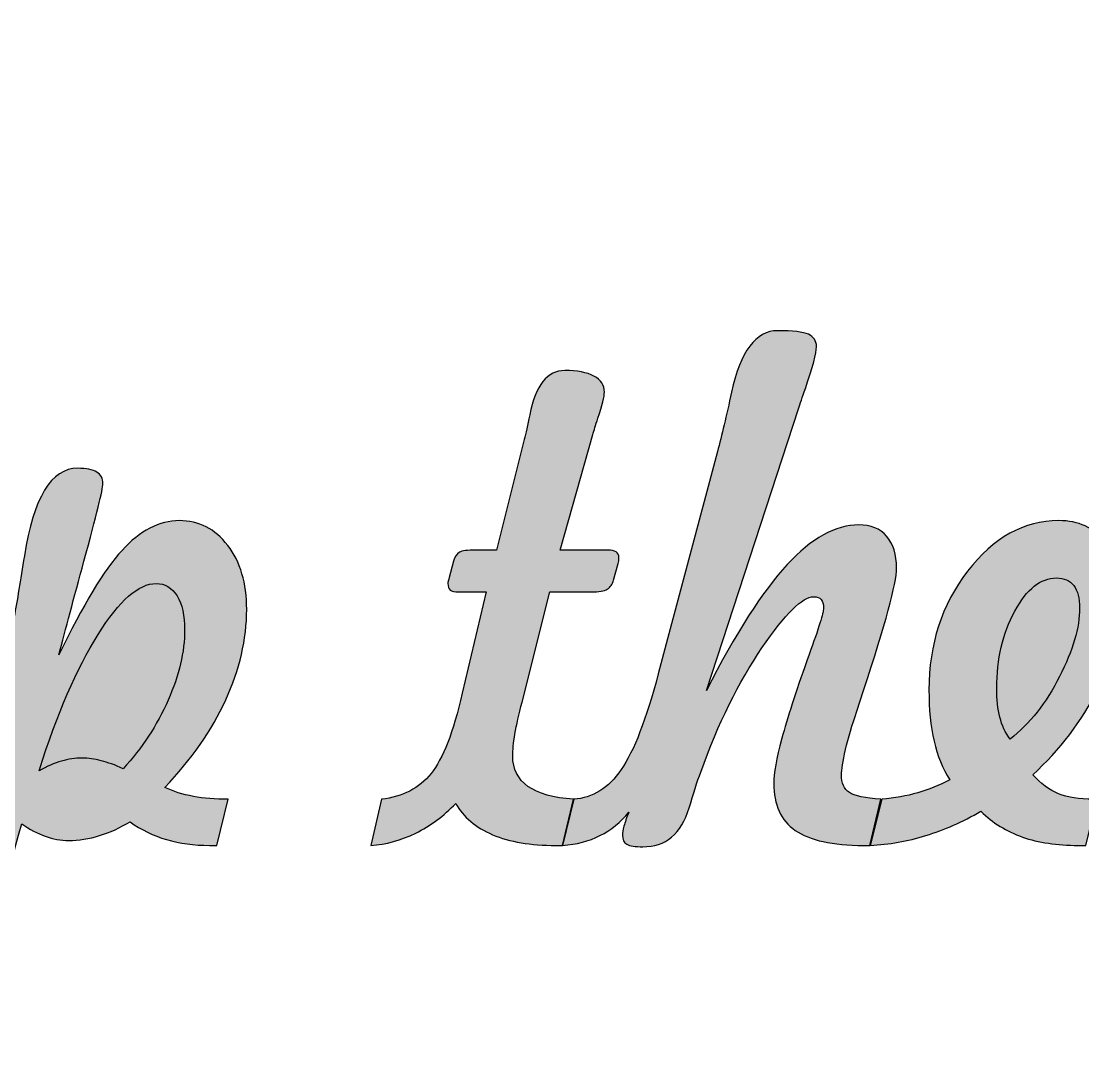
# Model space of a CAD drawing. Extents: x -236 to 261, y -182 to 182.
# Drawn here: x 62.92 to 73.65, y 5.43 to 15.86 of the extents above; entities that cross this region are included whole.
import ezdxf

# ---------------------------------------------------------------- set-up
doc = ezdxf.new("R2010")
doc.units = 0
doc.header["$MEASUREMENT"] = 0
doc.layers.add('CALQUE_PAR_D_FAUT', color=7, linetype='CONTINUOUS')

msp = doc.modelspace()

# ---------------------------------------------------------------- hatches: boundary and pattern name
at = {"layer": 'CALQUE_PAR_D_FAUT'}
h = msp.add_hatch(color=250, dxfattribs=at)
edge = h.paths.add_edge_path()
edge.add_spline(control_points=[(69.0638, 7.8756), (68.9808, 7.7721), (68.8832, 7.6922), (68.772, 7.6369), (68.6607, 7.5804), (68.5347, 7.5475), (68.3942, 7.5381), (68.3942, 7.5381), (68.5064, 8.0038), (68.5064, 8.0038), (68.6978, 8.0179), (68.8578, 8.1178), (68.9867, 8.3036), (69.1146, 8.4894), (69.2395, 8.8116), (69.3615, 9.2714), (69.3615, 9.2714), (69.9589, 11.5175), (69.9589, 11.5175), (70.0018, 11.6786), (70.0497, 11.8785), (70.1015, 12.1172), (70.1913, 12.5311), (70.3464, 12.7381), (70.567, 12.7381), (70.7203, 12.7381), (70.8238, 12.7263), (70.8774, 12.7016), (70.9321, 12.6781), (70.9594, 12.6358), (70.9594, 12.5758), (70.9594, 12.5123), (70.9223, 12.37), (70.8472, 12.1525), (70.8169, 12.0643), (70.7945, 11.9973), (70.7789, 11.949), (70.7789, 11.949), (69.8467, 9.1021), (69.8467, 9.1021), (70.1444, 9.683), (70.4167, 10.1075), (70.6637, 10.3756), (70.9106, 10.6426), (71.1518, 10.7766), (71.388, 10.7766), (71.508, 10.7766), (71.6018, 10.7378), (71.6681, 10.6614), (71.7355, 10.5838), (71.7687, 10.4768), (71.7687, 10.3392), (71.7687, 10.1851), (71.6574, 9.7736), (71.4348, 9.1021), (71.4348, 9.1021), (71.3665, 8.8928), (71.3665, 8.8928), (71.3187, 8.7552), (71.2816, 8.6258), (71.2533, 8.5071), (71.2259, 8.3871), (71.2123, 8.3025), (71.2123, 8.2519), (71.2123, 8.1672), (71.2386, 8.1073), (71.2923, 8.0732), (71.345, 8.0379), (71.4514, 8.0155), (71.6086, 8.0038), (71.6086, 8.0038), (71.5002, 7.5381), (71.5002, 7.5381), (71.5002, 7.5381), (71.4348, 7.5381), (71.4348, 7.5381), (71.1215, 7.5381), (70.8921, 7.5887), (70.7457, 7.6898), (70.6003, 7.7909), (70.527, 7.9497), (70.527, 8.1649), (70.527, 8.2637), (70.5543, 8.4154), (70.61, 8.62), (70.6657, 8.8246), (70.7496, 9.0856), (70.8618, 9.402), (70.8618, 9.402), (70.8843, 9.4678), (70.8843, 9.4678), (70.9819, 9.7312), (71.0307, 9.8876), (71.0307, 9.9358), (71.0307, 9.9758), (71.0229, 10.004), (71.0063, 10.0229), (70.9906, 10.0405), (70.9653, 10.0499), (70.9311, 10.0499), (70.8179, 10.0499), (70.6442, 9.8782), (70.4089, 9.5337), (70.1737, 9.1891), (69.9667, 8.7705), (69.79, 8.2789), (69.7539, 8.1802), (69.7149, 8.0602), (69.6729, 7.9168), (69.5929, 7.6545), (69.4367, 7.524), (69.2044, 7.524), (69.1283, 7.524), (69.0746, 7.5322), (69.0443, 7.5499), (69.014, 7.5675), (68.9984, 7.5981), (68.9984, 7.6416), (68.9984, 7.6639), (69.0032, 7.6945), (69.014, 7.7333), (69.0247, 7.7709), (69.0413, 7.8192), (69.0638, 7.8756)], knot_values=[0, 0, 0, 0, 0.0243902, 0.0243902, 0.0243902, 0.0487805, 0.0487805, 0.0487805, 0.0731707, 0.0731707, 0.0731707, 0.097561, 0.097561, 0.097561, 0.1219512, 0.1219512, 0.1219512, 0.1463415, 0.1463415, 0.1463415, 0.1707317, 0.1707317, 0.1707317, 0.195122, 0.195122, 0.195122, 0.2195122, 0.2195122, 0.2195122, 0.2439024, 0.2439024, 0.2439024, 0.2682927, 0.2682927, 0.2682927, 0.2926829, 0.2926829, 0.2926829, 0.3170732, 0.3170732, 0.3170732, 0.3414634, 0.3414634, 0.3414634, 0.3658537, 0.3658537, 0.3658537, 0.3902439, 0.3902439, 0.3902439, 0.4146341, 0.4146341, 0.4146341, 0.4390244, 0.4390244, 0.4390244, 0.4634146, 0.4634146, 0.4634146, 0.4878049, 0.4878049, 0.4878049, 0.5121951, 0.5121951, 0.5121951, 0.5365854, 0.5365854, 0.5365854, 0.5609756, 0.5609756, 0.5609756, 0.5853659, 0.5853659, 0.5853659, 0.6097561, 0.6097561, 0.6097561, 0.6341463, 0.6341463, 0.6341463, 0.6585366, 0.6585366, 0.6585366, 0.6829268, 0.6829268, 0.6829268, 0.7073171, 0.7073171, 0.7073171, 0.7317073, 0.7317073, 0.7317073, 0.7560976, 0.7560976, 0.7560976, 0.7804878, 0.7804878, 0.7804878, 0.804878, 0.804878, 0.804878, 0.8292683, 0.8292683, 0.8292683, 0.8536585, 0.8536585, 0.8536585, 0.8780488, 0.8780488, 0.8780488, 0.902439, 0.902439, 0.902439, 0.9268293, 0.9268293, 0.9268293, 0.9512195, 0.9512195, 0.9512195, 0.9756098, 0.9756098, 0.9756098, 1, 1, 1, 1], degree=3, periodic=1)
h = msp.add_hatch(color=250, dxfattribs=at)
edge = h.paths.add_edge_path()
edge.add_spline(control_points=[(66.4565, 7.5381), (66.4565, 7.5381), (66.5649, 8.0038), (66.5649, 8.0038), (66.7787, 8.0297), (66.9456, 8.1155), (67.0647, 8.2637), (67.1848, 8.4118), (67.2902, 8.6823), (67.3809, 9.0762), (67.3809, 9.0762), (67.6211, 10.0993), (67.6211, 10.0993), (67.6211, 10.0993), (67.3439, 10.0993), (67.3439, 10.0993), (67.3019, 10.0993), (67.2736, 10.1052), (67.258, 10.1181), (67.2433, 10.131), (67.2355, 10.1534), (67.2355, 10.1851), (67.2355, 10.1898), (67.2355, 10.1957), (67.2365, 10.2028), (67.2375, 10.2098), (67.2414, 10.2228), (67.2472, 10.2439), (67.2472, 10.2439), (67.2931, 10.4086), (67.2931, 10.4086), (67.3039, 10.4532), (67.3234, 10.4826), (67.3517, 10.4991), (67.379, 10.5144), (67.4336, 10.5226), (67.5156, 10.5226), (67.5156, 10.5226), (67.7275, 10.5226), (67.7275, 10.5226), (67.7275, 10.5226), (68.0076, 11.6398), (68.0076, 11.6398), (68.0232, 11.6997), (68.0408, 11.7821), (68.0623, 11.8879), (68.1209, 12.1866), (68.239, 12.3359), (68.4166, 12.3359), (68.5425, 12.3359), (68.6402, 12.3171), (68.7114, 12.2795), (68.7817, 12.2407), (68.8168, 12.1878), (68.8168, 12.1184), (68.8168, 12.0725), (68.7954, 11.9843), (68.7515, 11.8538), (68.728, 11.7844), (68.7114, 11.7291), (68.6997, 11.688), (68.6997, 11.688), (68.3707, 10.5226), (68.3707, 10.5226), (68.3707, 10.5226), (68.851, 10.5226), (68.851, 10.5226), (68.8881, 10.5226), (68.9154, 10.5167), (68.9349, 10.5038), (68.9535, 10.4909), (68.9632, 10.4709), (68.9632, 10.4438), (68.9632, 10.4321), (68.9632, 10.4215), (68.9623, 10.4121), (68.9613, 10.4039), (68.9593, 10.3945), (68.9574, 10.385), (68.9574, 10.385), (68.9086, 10.2192), (68.9086, 10.2192), (68.8969, 10.1757), (68.8764, 10.1452), (68.8461, 10.1263), (68.8149, 10.1087), (68.7622, 10.0993), (68.6851, 10.0993), (68.6851, 10.0993), (68.2653, 10.0993), (68.2653, 10.0993), (68.2653, 10.0993), (67.9852, 8.9857), (67.9852, 8.9857), (67.952, 8.8622), (67.9285, 8.754), (67.9129, 8.6635), (67.8983, 8.5729), (67.8905, 8.4988), (67.8905, 8.4412), (67.8905, 8.3107), (67.9422, 8.2084), (68.0447, 8.1343), (68.1482, 8.0614), (68.3015, 8.0179), (68.5054, 8.0038), (68.5054, 8.0038), (68.3932, 7.5381), (68.3932, 7.5381), (68.3932, 7.5381), (68.3249, 7.5381), (68.3249, 7.5381), (68.0711, 7.5381), (67.8593, 7.5746), (67.6875, 7.6463), (67.5156, 7.7192), (67.3917, 7.8239), (67.3156, 7.9626), (67.1936, 7.8356), (67.0579, 7.7357), (66.9104, 7.6628), (66.7621, 7.5887), (66.6108, 7.5475), (66.4565, 7.5381)], knot_values=[0, 0, 0, 0, 0.0243902, 0.0243902, 0.0243902, 0.0487805, 0.0487805, 0.0487805, 0.0731707, 0.0731707, 0.0731707, 0.097561, 0.097561, 0.097561, 0.1219512, 0.1219512, 0.1219512, 0.1463415, 0.1463415, 0.1463415, 0.1707317, 0.1707317, 0.1707317, 0.195122, 0.195122, 0.195122, 0.2195122, 0.2195122, 0.2195122, 0.2439024, 0.2439024, 0.2439024, 0.2682927, 0.2682927, 0.2682927, 0.2926829, 0.2926829, 0.2926829, 0.3170732, 0.3170732, 0.3170732, 0.3414634, 0.3414634, 0.3414634, 0.3658537, 0.3658537, 0.3658537, 0.3902439, 0.3902439, 0.3902439, 0.4146341, 0.4146341, 0.4146341, 0.4390244, 0.4390244, 0.4390244, 0.4634146, 0.4634146, 0.4634146, 0.4878049, 0.4878049, 0.4878049, 0.5121951, 0.5121951, 0.5121951, 0.5365854, 0.5365854, 0.5365854, 0.5609756, 0.5609756, 0.5609756, 0.5853659, 0.5853659, 0.5853659, 0.6097561, 0.6097561, 0.6097561, 0.6341463, 0.6341463, 0.6341463, 0.6585366, 0.6585366, 0.6585366, 0.6829268, 0.6829268, 0.6829268, 0.7073171, 0.7073171, 0.7073171, 0.7317073, 0.7317073, 0.7317073, 0.7560976, 0.7560976, 0.7560976, 0.7804878, 0.7804878, 0.7804878, 0.804878, 0.804878, 0.804878, 0.8292683, 0.8292683, 0.8292683, 0.8536585, 0.8536585, 0.8536585, 0.8780488, 0.8780488, 0.8780488, 0.902439, 0.902439, 0.902439, 0.9268293, 0.9268293, 0.9268293, 0.9512195, 0.9512195, 0.9512195, 0.9756098, 0.9756098, 0.9756098, 1, 1, 1, 1], degree=3, periodic=1)
h = msp.add_hatch(color=250, dxfattribs=at)
edge = h.paths.add_edge_path()
edge.add_spline(control_points=[(62.9297, 7.7557), (62.8233, 7.4029), (62.7121, 6.9172), (62.5959, 6.2987), (62.5842, 6.2305), (62.5745, 6.1776), (62.5667, 6.1411), (62.5442, 6.0188), (62.4974, 5.9365), (62.426, 5.8942), (62.3538, 5.8518), (62.2299, 5.8307), (62.0532, 5.8307), (62.0035, 5.8307), (61.9624, 5.8412), (61.9302, 5.8636), (61.898, 5.8847), (61.8814, 5.9118), (61.8814, 5.9447), (61.8814, 6.0317), (61.9399, 6.2728), (62.0571, 6.6691), (62.1742, 7.0654), (62.2679, 7.4123), (62.3382, 7.7074), (62.2718, 7.6569), (62.1996, 7.6181), (62.1215, 7.5899), (62.0435, 7.5628), (61.9546, 7.5452), (61.856, 7.5381), (61.856, 7.5381), (61.9644, 8.0038), (61.9644, 8.0038), (62.3372, 8.0355), (62.6291, 8.6235), (62.839, 9.7677), (62.839, 9.7677), (62.8526, 9.85), (62.8526, 9.85), (62.8829, 10.0111), (62.918, 10.2145), (62.9561, 10.4627), (63.0489, 11.053), (63.2285, 11.3481), (63.493, 11.3481), (63.5828, 11.3481), (63.6472, 11.3352), (63.6882, 11.3105), (63.7292, 11.2846), (63.7497, 11.2458), (63.7497, 11.1929), (63.7497, 11.1353), (63.6863, 10.8754), (63.5584, 10.4109), (63.4559, 10.0323), (63.3709, 9.7171), (63.3046, 9.4643), (63.5477, 9.9676), (63.7614, 10.3192), (63.943, 10.5191), (64.1246, 10.719), (64.3178, 10.819), (64.5219, 10.819), (64.72, 10.819), (64.883, 10.7355), (65.0109, 10.5697), (65.1388, 10.4027), (65.2022, 10.1875), (65.2022, 9.9229), (65.2022, 9.6195), (65.1319, 9.3149), (64.9904, 9.008), (64.8498, 8.7011), (64.6448, 8.4071), (64.3754, 8.1237), (64.4613, 8.0826), (64.557, 8.052), (64.6634, 8.0332), (64.7688, 8.0132), (64.8859, 8.0038), (65.0138, 8.0038), (65.0138, 8.0038), (64.9015, 7.5381), (64.9015, 7.5381), (64.9015, 7.5381), (64.8273, 7.5381), (64.8273, 7.5381), (64.6712, 7.5381), (64.5267, 7.5581), (64.3929, 7.5969), (64.2592, 7.6357), (64.1363, 7.6957), (64.024, 7.7768), (63.9254, 7.7169), (63.8219, 7.671), (63.7155, 7.6369), (63.6092, 7.604), (63.5047, 7.5875), (63.4041, 7.5875), (63.3241, 7.5875), (63.245, 7.6016), (63.167, 7.631), (63.0889, 7.6592), (63.0098, 7.7016), (62.9297, 7.7557)], knot_values=[0, 0, 0, 0, 0.0285714, 0.0285714, 0.0285714, 0.0571429, 0.0571429, 0.0571429, 0.0857143, 0.0857143, 0.0857143, 0.1142857, 0.1142857, 0.1142857, 0.1428571, 0.1428571, 0.1428571, 0.1714286, 0.1714286, 0.1714286, 0.2, 0.2, 0.2, 0.2285714, 0.2285714, 0.2285714, 0.2571429, 0.2571429, 0.2571429, 0.2857143, 0.2857143, 0.2857143, 0.3142857, 0.3142857, 0.3142857, 0.3428571, 0.3428571, 0.3428571, 0.3714286, 0.3714286, 0.3714286, 0.4, 0.4, 0.4, 0.4285714, 0.4285714, 0.4285714, 0.4571429, 0.4571429, 0.4571429, 0.4857143, 0.4857143, 0.4857143, 0.5142857, 0.5142857, 0.5142857, 0.5428571, 0.5428571, 0.5428571, 0.5714286, 0.5714286, 0.5714286, 0.6, 0.6, 0.6, 0.6285714, 0.6285714, 0.6285714, 0.6571429, 0.6571429, 0.6571429, 0.6857143, 0.6857143, 0.6857143, 0.7142857, 0.7142857, 0.7142857, 0.7428571, 0.7428571, 0.7428571, 0.7714286, 0.7714286, 0.7714286, 0.8, 0.8, 0.8, 0.8285714, 0.8285714, 0.8285714, 0.8571429, 0.8571429, 0.8571429, 0.8857143, 0.8857143, 0.8857143, 0.9142857, 0.9142857, 0.9142857, 0.9428571, 0.9428571, 0.9428571, 0.9714286, 0.9714286, 0.9714286, 1, 1, 1, 1], degree=3, periodic=1)
h = msp.add_hatch(color=250, dxfattribs=at)
edge = h.paths.add_edge_path()
edge.add_spline(control_points=[(72.6208, 7.8827), (72.4363, 7.7768), (72.2508, 7.6957), (72.0654, 7.6381), (71.8789, 7.5804), (71.6925, 7.5475), (71.5031, 7.5381), (71.5031, 7.5381), (71.6183, 8.0038), (71.6183, 8.0038), (71.7491, 8.0155), (71.8711, 8.0367), (71.9823, 8.0696), (72.0937, 8.1014), (72.202, 8.1449), (72.3065, 8.2002), (72.2342, 8.3154), (72.1815, 8.4459), (72.1474, 8.5929), (72.1132, 8.7399), (72.0957, 8.9128), (72.0957, 9.1103), (72.0957, 9.5689), (72.2255, 9.9688), (72.486, 10.3086), (72.7467, 10.6485), (73.0542, 10.819), (73.4085, 10.819), (73.6067, 10.819), (73.7638, 10.7472), (73.879, 10.6038), (73.9941, 10.4603), (74.0518, 10.2639), (74.0518, 10.0158), (74.0518, 9.7453), (73.9688, 9.4455), (73.8038, 9.1186), (73.6389, 8.7917), (73.4192, 8.5024), (73.144, 8.2519), (73.224, 8.1625), (73.3109, 8.099), (73.4056, 8.0602), (73.5002, 8.0226), (73.6165, 8.0038), (73.7541, 8.0038), (73.7541, 8.0038), (73.7941, 8.0038), (73.7941, 8.0038), (73.7941, 8.0038), (73.6818, 7.5381), (73.6818, 7.5381), (73.6818, 7.5381), (73.6038, 7.5381), (73.6038, 7.5381), (73.3909, 7.5381), (73.2026, 7.5663), (73.0415, 7.6228), (72.8794, 7.6792), (72.7389, 7.7662), (72.6208, 7.8827)], knot_values=[0, 0, 0, 0, 0.05, 0.05, 0.05, 0.1, 0.1, 0.1, 0.15, 0.15, 0.15, 0.2, 0.2, 0.2, 0.25, 0.25, 0.25, 0.3, 0.3, 0.3, 0.35, 0.35, 0.35, 0.4, 0.4, 0.4, 0.45, 0.45, 0.45, 0.5, 0.5, 0.5, 0.55, 0.55, 0.55, 0.6, 0.6, 0.6, 0.65, 0.65, 0.65, 0.7, 0.7, 0.7, 0.75, 0.75, 0.75, 0.8, 0.8, 0.8, 0.85, 0.85, 0.85, 0.9, 0.9, 0.9, 0.95, 0.95, 0.95, 1, 1, 1, 1], degree=3, periodic=1)
h = msp.add_hatch(color=250, dxfattribs=at)
edge = h.paths.add_edge_path()
edge.add_spline(control_points=[(72.9155, 8.6106), (73.1138, 8.767), (73.2806, 8.9775), (73.4153, 9.2432), (73.551, 9.5078), (73.6184, 9.7395), (73.6184, 9.937), (73.6184, 10.0358), (73.5989, 10.1111), (73.5589, 10.1628), (73.5188, 10.2145), (73.4602, 10.2404), (73.3841, 10.2404), (73.226, 10.2404), (73.0855, 10.1287), (72.9634, 9.9041), (72.8414, 9.6807), (72.7809, 9.4208), (72.7809, 9.1244), (72.7809, 9.0116), (72.7916, 8.914), (72.8121, 8.8328), (72.8336, 8.7517), (72.8677, 8.6776), (72.9155, 8.6106)], knot_values=[0, 0, 0, 0, 0.125, 0.125, 0.125, 0.25, 0.25, 0.25, 0.375, 0.375, 0.375, 0.5, 0.5, 0.5, 0.625, 0.625, 0.625, 0.75, 0.75, 0.75, 0.875, 0.875, 0.875, 1, 1, 1, 1], degree=3, periodic=1)
h = msp.add_hatch(color=250, dxfattribs=at)
edge = h.paths.add_edge_path()
edge.add_spline(control_points=[(63.1055, 8.2931), (63.1836, 8.3366), (63.2587, 8.3683), (63.3299, 8.3895), (63.4012, 8.4095), (63.4705, 8.4201), (63.5399, 8.4201), (63.6004, 8.4201), (63.6648, 8.4118), (63.7321, 8.3942), (63.7995, 8.3766), (63.8736, 8.3507), (63.9537, 8.3131), (64.1451, 8.5224), (64.2973, 8.7528), (64.4086, 9.0057), (64.5199, 9.2585), (64.5755, 9.4949), (64.5755, 9.7159), (64.5755, 9.8606), (64.5502, 9.9746), (64.4984, 10.0581), (64.4466, 10.1416), (64.3763, 10.184), (64.2875, 10.184), (64.1119, 10.184), (63.9166, 10.0123), (63.7009, 9.6689), (63.4852, 9.3255), (63.286, 8.8669), (63.1055, 8.2931)], knot_values=[0, 0, 0, 0, 0.1, 0.1, 0.1, 0.2, 0.2, 0.2, 0.3, 0.3, 0.3, 0.4, 0.4, 0.4, 0.5, 0.5, 0.5, 0.6, 0.6, 0.6, 0.7, 0.7, 0.7, 0.8, 0.8, 0.8, 0.9, 0.9, 0.9, 1, 1, 1, 1], degree=3, periodic=1)

# ---------------------------------------------------------------- linework, layer by layer
at = {"layer": 'CALQUE_PAR_D_FAUT', "color": 1}
msp.add_open_spline([(-230.5187, 181.5562), (-231.8457, 181.5553), (-233.1179, 181.0274), (-234.0556, 180.0885), (-234.9933, 179.1497), (-235.5196, 177.8831), (-235.5187, 176.5562), (-235.5187, 176.5562), (-235.5187, -8.4438), (-235.5187, -8.4438), (-235.5179, -9.7708), (-234.99, -11.043), (-234.0511, -11.9807), (-233.1123, -12.9184), (-231.8457, -13.4447), (-230.5187, -13.4438), (-230.5187, -13.4438), (115.1243, -13.4438), (115.1243, -13.4438), (116.4513, -13.443), (117.7235, -12.9151), (118.6612, -11.9762), (119.5989, -11.0373), (120.1252, -9.7708), (120.1243, -8.4438), (120.1243, -8.4438), (120.1243, 88.0484), (120.1243, 88.0484), (120.1243, 88.0484), (120.1243, 96.0484), (120.1243, 96.0484), (120.1243, 96.0484), (120.1243, 176.5562), (120.1243, 176.5562), (120.1235, 177.8831), (119.5956, 179.1553), (118.6567, 180.093), (117.7179, 181.0307), (116.4513, 181.557), (115.1243, 181.5562), (115.1243, 181.5562), (-230.5187, 181.5562), (-230.5187, 181.5562), (-230.5187, 181.5562), (-230.5187, 181.5562), (-230.5187, 181.5562)], degree=3, knots=[0, 0, 0, 0, 0.0666667, 0.0666667, 0.0666667, 0.1333333, 0.1333333, 0.1333333, 0.2, 0.2, 0.2, 0.2666667, 0.2666667, 0.2666667, 0.3333333, 0.3333333, 0.3333333, 0.4, 0.4, 0.4, 0.4666667, 0.4666667, 0.4666667, 0.5333333, 0.5333333, 0.5333333, 0.6, 0.6, 0.6, 0.6666667, 0.6666667, 0.6666667, 0.7333333, 0.7333333, 0.7333333, 0.8, 0.8, 0.8, 0.8666667, 0.8666667, 0.8666667, 0.9333333, 0.9333333, 0.9333333, 1, 1, 1, 1], dxfattribs=at)
at = {"layer": 'CALQUE_PAR_D_FAUT', "color": 250}
for points, knots in [([(69.0638, 7.8756), (68.9808, 7.7721), (68.8832, 7.6922), (68.772, 7.6369), (68.6607, 7.5804), (68.5347, 7.5475), (68.3942, 7.5381), (68.3942, 7.5381), (68.5064, 8.0038), (68.5064, 8.0038), (68.6978, 8.0179), (68.8578, 8.1178), (68.9867, 8.3036), (69.1146, 8.4894), (69.2395, 8.8116), (69.3615, 9.2714), (69.3615, 9.2714), (69.9589, 11.5175), (69.9589, 11.5175), (70.0018, 11.6786), (70.0497, 11.8785), (70.1015, 12.1172), (70.1913, 12.5311), (70.3464, 12.7381), (70.567, 12.7381), (70.7203, 12.7381), (70.8238, 12.7263), (70.8774, 12.7016), (70.9321, 12.6781), (70.9594, 12.6358), (70.9594, 12.5758), (70.9594, 12.5123), (70.9223, 12.37), (70.8472, 12.1525), (70.8169, 12.0643), (70.7945, 11.9973), (70.7789, 11.949), (70.7789, 11.949), (69.8467, 9.1021), (69.8467, 9.1021), (70.1444, 9.683), (70.4167, 10.1075), (70.6637, 10.3756), (70.9106, 10.6426), (71.1518, 10.7766), (71.388, 10.7766), (71.508, 10.7766), (71.6018, 10.7378), (71.6681, 10.6614), (71.7355, 10.5838), (71.7687, 10.4768), (71.7687, 10.3392), (71.7687, 10.1851), (71.6574, 9.7736), (71.4348, 9.1021), (71.4348, 9.1021), (71.3665, 8.8928), (71.3665, 8.8928), (71.3187, 8.7552), (71.2816, 8.6258), (71.2533, 8.5071), (71.2259, 8.3871), (71.2123, 8.3025), (71.2123, 8.2519), (71.2123, 8.1672), (71.2386, 8.1073), (71.2923, 8.0732), (71.345, 8.0379), (71.4514, 8.0155), (71.6086, 8.0038), (71.6086, 8.0038), (71.5002, 7.5381), (71.5002, 7.5381), (71.5002, 7.5381), (71.4348, 7.5381), (71.4348, 7.5381), (71.1215, 7.5381), (70.8921, 7.5887), (70.7457, 7.6898), (70.6003, 7.7909), (70.527, 7.9497), (70.527, 8.1649), (70.527, 8.2637), (70.5543, 8.4154), (70.61, 8.62), (70.6657, 8.8246), (70.7496, 9.0856), (70.8618, 9.402), (70.8618, 9.402), (70.8843, 9.4678), (70.8843, 9.4678), (70.9819, 9.7312), (71.0307, 9.8876), (71.0307, 9.9358), (71.0307, 9.9758), (71.0229, 10.004), (71.0063, 10.0229), (70.9906, 10.0405), (70.9653, 10.0499), (70.9311, 10.0499), (70.8179, 10.0499), (70.6442, 9.8782), (70.4089, 9.5337), (70.1737, 9.1891), (69.9667, 8.7705), (69.79, 8.2789), (69.7539, 8.1802), (69.7149, 8.0602), (69.6729, 7.9168), (69.5929, 7.6545), (69.4367, 7.524), (69.2044, 7.524), (69.1283, 7.524), (69.0746, 7.5322), (69.0443, 7.5499), (69.014, 7.5675), (68.9984, 7.5981), (68.9984, 7.6416), (68.9984, 7.6639), (69.0032, 7.6945), (69.014, 7.7333), (69.0247, 7.7709), (69.0413, 7.8192), (69.0638, 7.8756)], [0, 0, 0, 0, 0.0243902, 0.0243902, 0.0243902, 0.0487805, 0.0487805, 0.0487805, 0.0731707, 0.0731707, 0.0731707, 0.097561, 0.097561, 0.097561, 0.1219512, 0.1219512, 0.1219512, 0.1463415, 0.1463415, 0.1463415, 0.1707317, 0.1707317, 0.1707317, 0.195122, 0.195122, 0.195122, 0.2195122, 0.2195122, 0.2195122, 0.2439024, 0.2439024, 0.2439024, 0.2682927, 0.2682927, 0.2682927, 0.2926829, 0.2926829, 0.2926829, 0.3170732, 0.3170732, 0.3170732, 0.3414634, 0.3414634, 0.3414634, 0.3658537, 0.3658537, 0.3658537, 0.3902439, 0.3902439, 0.3902439, 0.4146341, 0.4146341, 0.4146341, 0.4390244, 0.4390244, 0.4390244, 0.4634146, 0.4634146, 0.4634146, 0.4878049, 0.4878049, 0.4878049, 0.5121951, 0.5121951, 0.5121951, 0.5365854, 0.5365854, 0.5365854, 0.5609756, 0.5609756, 0.5609756, 0.5853659, 0.5853659, 0.5853659, 0.6097561, 0.6097561, 0.6097561, 0.6341463, 0.6341463, 0.6341463, 0.6585366, 0.6585366, 0.6585366, 0.6829268, 0.6829268, 0.6829268, 0.7073171, 0.7073171, 0.7073171, 0.7317073, 0.7317073, 0.7317073, 0.7560976, 0.7560976, 0.7560976, 0.7804878, 0.7804878, 0.7804878, 0.804878, 0.804878, 0.804878, 0.8292683, 0.8292683, 0.8292683, 0.8536585, 0.8536585, 0.8536585, 0.8780488, 0.8780488, 0.8780488, 0.902439, 0.902439, 0.902439, 0.9268293, 0.9268293, 0.9268293, 0.9512195, 0.9512195, 0.9512195, 0.9756098, 0.9756098, 0.9756098, 1, 1, 1, 1]), ([(66.4565, 7.5381), (66.4565, 7.5381), (66.5649, 8.0038), (66.5649, 8.0038), (66.7787, 8.0297), (66.9456, 8.1155), (67.0647, 8.2637), (67.1848, 8.4118), (67.2902, 8.6823), (67.3809, 9.0762), (67.3809, 9.0762), (67.6211, 10.0993), (67.6211, 10.0993), (67.6211, 10.0993), (67.3439, 10.0993), (67.3439, 10.0993), (67.3019, 10.0993), (67.2736, 10.1052), (67.258, 10.1181), (67.2433, 10.131), (67.2355, 10.1534), (67.2355, 10.1851), (67.2355, 10.1898), (67.2355, 10.1957), (67.2365, 10.2028), (67.2375, 10.2098), (67.2414, 10.2228), (67.2472, 10.2439), (67.2472, 10.2439), (67.2931, 10.4086), (67.2931, 10.4086), (67.3039, 10.4532), (67.3234, 10.4826), (67.3517, 10.4991), (67.379, 10.5144), (67.4336, 10.5226), (67.5156, 10.5226), (67.5156, 10.5226), (67.7275, 10.5226), (67.7275, 10.5226), (67.7275, 10.5226), (68.0076, 11.6398), (68.0076, 11.6398), (68.0232, 11.6997), (68.0408, 11.7821), (68.0623, 11.8879), (68.1209, 12.1866), (68.239, 12.3359), (68.4166, 12.3359), (68.5425, 12.3359), (68.6402, 12.3171), (68.7114, 12.2795), (68.7817, 12.2407), (68.8168, 12.1878), (68.8168, 12.1184), (68.8168, 12.0725), (68.7954, 11.9843), (68.7515, 11.8538), (68.728, 11.7844), (68.7114, 11.7291), (68.6997, 11.688), (68.6997, 11.688), (68.3707, 10.5226), (68.3707, 10.5226), (68.3707, 10.5226), (68.851, 10.5226), (68.851, 10.5226), (68.8881, 10.5226), (68.9154, 10.5167), (68.9349, 10.5038), (68.9535, 10.4909), (68.9632, 10.4709), (68.9632, 10.4438), (68.9632, 10.4321), (68.9632, 10.4215), (68.9623, 10.4121), (68.9613, 10.4039), (68.9593, 10.3945), (68.9574, 10.385), (68.9574, 10.385), (68.9086, 10.2192), (68.9086, 10.2192), (68.8969, 10.1757), (68.8764, 10.1452), (68.8461, 10.1263), (68.8149, 10.1087), (68.7622, 10.0993), (68.6851, 10.0993), (68.6851, 10.0993), (68.2653, 10.0993), (68.2653, 10.0993), (68.2653, 10.0993), (67.9852, 8.9857), (67.9852, 8.9857), (67.952, 8.8622), (67.9285, 8.754), (67.9129, 8.6635), (67.8983, 8.5729), (67.8905, 8.4988), (67.8905, 8.4412), (67.8905, 8.3107), (67.9422, 8.2084), (68.0447, 8.1343), (68.1482, 8.0614), (68.3015, 8.0179), (68.5054, 8.0038), (68.5054, 8.0038), (68.3932, 7.5381), (68.3932, 7.5381), (68.3932, 7.5381), (68.3249, 7.5381), (68.3249, 7.5381), (68.0711, 7.5381), (67.8593, 7.5746), (67.6875, 7.6463), (67.5156, 7.7192), (67.3917, 7.8239), (67.3156, 7.9626), (67.1936, 7.8356), (67.0579, 7.7357), (66.9104, 7.6628), (66.7621, 7.5887), (66.6108, 7.5475), (66.4565, 7.5381)], [0, 0, 0, 0, 0.0243902, 0.0243902, 0.0243902, 0.0487805, 0.0487805, 0.0487805, 0.0731707, 0.0731707, 0.0731707, 0.097561, 0.097561, 0.097561, 0.1219512, 0.1219512, 0.1219512, 0.1463415, 0.1463415, 0.1463415, 0.1707317, 0.1707317, 0.1707317, 0.195122, 0.195122, 0.195122, 0.2195122, 0.2195122, 0.2195122, 0.2439024, 0.2439024, 0.2439024, 0.2682927, 0.2682927, 0.2682927, 0.2926829, 0.2926829, 0.2926829, 0.3170732, 0.3170732, 0.3170732, 0.3414634, 0.3414634, 0.3414634, 0.3658537, 0.3658537, 0.3658537, 0.3902439, 0.3902439, 0.3902439, 0.4146341, 0.4146341, 0.4146341, 0.4390244, 0.4390244, 0.4390244, 0.4634146, 0.4634146, 0.4634146, 0.4878049, 0.4878049, 0.4878049, 0.5121951, 0.5121951, 0.5121951, 0.5365854, 0.5365854, 0.5365854, 0.5609756, 0.5609756, 0.5609756, 0.5853659, 0.5853659, 0.5853659, 0.6097561, 0.6097561, 0.6097561, 0.6341463, 0.6341463, 0.6341463, 0.6585366, 0.6585366, 0.6585366, 0.6829268, 0.6829268, 0.6829268, 0.7073171, 0.7073171, 0.7073171, 0.7317073, 0.7317073, 0.7317073, 0.7560976, 0.7560976, 0.7560976, 0.7804878, 0.7804878, 0.7804878, 0.804878, 0.804878, 0.804878, 0.8292683, 0.8292683, 0.8292683, 0.8536585, 0.8536585, 0.8536585, 0.8780488, 0.8780488, 0.8780488, 0.902439, 0.902439, 0.902439, 0.9268293, 0.9268293, 0.9268293, 0.9512195, 0.9512195, 0.9512195, 0.9756098, 0.9756098, 0.9756098, 1, 1, 1, 1]), ([(62.9297, 7.7557), (62.8233, 7.4029), (62.7121, 6.9172), (62.5959, 6.2987), (62.5842, 6.2305), (62.5745, 6.1776), (62.5667, 6.1411), (62.5442, 6.0188), (62.4974, 5.9365), (62.426, 5.8942), (62.3538, 5.8518), (62.2299, 5.8307), (62.0532, 5.8307), (62.0035, 5.8307), (61.9624, 5.8412), (61.9302, 5.8636), (61.898, 5.8847), (61.8814, 5.9118), (61.8814, 5.9447), (61.8814, 6.0317), (61.9399, 6.2728), (62.0571, 6.6691), (62.1742, 7.0654), (62.2679, 7.4123), (62.3382, 7.7074), (62.2718, 7.6569), (62.1996, 7.6181), (62.1215, 7.5899), (62.0435, 7.5628), (61.9546, 7.5452), (61.856, 7.5381), (61.856, 7.5381), (61.9644, 8.0038), (61.9644, 8.0038), (62.3372, 8.0355), (62.6291, 8.6235), (62.839, 9.7677), (62.839, 9.7677), (62.8526, 9.85), (62.8526, 9.85), (62.8829, 10.0111), (62.918, 10.2145), (62.9561, 10.4627), (63.0489, 11.053), (63.2285, 11.3481), (63.493, 11.3481), (63.5828, 11.3481), (63.6472, 11.3352), (63.6882, 11.3105), (63.7292, 11.2846), (63.7497, 11.2458), (63.7497, 11.1929), (63.7497, 11.1353), (63.6863, 10.8754), (63.5584, 10.4109), (63.4559, 10.0323), (63.3709, 9.7171), (63.3046, 9.4643), (63.5477, 9.9676), (63.7614, 10.3192), (63.943, 10.5191), (64.1246, 10.719), (64.3178, 10.819), (64.5219, 10.819), (64.72, 10.819), (64.883, 10.7355), (65.0109, 10.5697), (65.1388, 10.4027), (65.2022, 10.1875), (65.2022, 9.9229), (65.2022, 9.6195), (65.1319, 9.3149), (64.9904, 9.008), (64.8498, 8.7011), (64.6448, 8.4071), (64.3754, 8.1237), (64.4613, 8.0826), (64.557, 8.052), (64.6634, 8.0332), (64.7688, 8.0132), (64.8859, 8.0038), (65.0138, 8.0038), (65.0138, 8.0038), (64.9015, 7.5381), (64.9015, 7.5381), (64.9015, 7.5381), (64.8273, 7.5381), (64.8273, 7.5381), (64.6712, 7.5381), (64.5267, 7.5581), (64.3929, 7.5969), (64.2592, 7.6357), (64.1363, 7.6957), (64.024, 7.7768), (63.9254, 7.7169), (63.8219, 7.671), (63.7155, 7.6369), (63.6092, 7.604), (63.5047, 7.5875), (63.4041, 7.5875), (63.3241, 7.5875), (63.245, 7.6016), (63.167, 7.631), (63.0889, 7.6592), (63.0098, 7.7016), (62.9297, 7.7557)], [0, 0, 0, 0, 0.0285714, 0.0285714, 0.0285714, 0.0571429, 0.0571429, 0.0571429, 0.0857143, 0.0857143, 0.0857143, 0.1142857, 0.1142857, 0.1142857, 0.1428571, 0.1428571, 0.1428571, 0.1714286, 0.1714286, 0.1714286, 0.2, 0.2, 0.2, 0.2285714, 0.2285714, 0.2285714, 0.2571429, 0.2571429, 0.2571429, 0.2857143, 0.2857143, 0.2857143, 0.3142857, 0.3142857, 0.3142857, 0.3428571, 0.3428571, 0.3428571, 0.3714286, 0.3714286, 0.3714286, 0.4, 0.4, 0.4, 0.4285714, 0.4285714, 0.4285714, 0.4571429, 0.4571429, 0.4571429, 0.4857143, 0.4857143, 0.4857143, 0.5142857, 0.5142857, 0.5142857, 0.5428571, 0.5428571, 0.5428571, 0.5714286, 0.5714286, 0.5714286, 0.6, 0.6, 0.6, 0.6285714, 0.6285714, 0.6285714, 0.6571429, 0.6571429, 0.6571429, 0.6857143, 0.6857143, 0.6857143, 0.7142857, 0.7142857, 0.7142857, 0.7428571, 0.7428571, 0.7428571, 0.7714286, 0.7714286, 0.7714286, 0.8, 0.8, 0.8, 0.8285714, 0.8285714, 0.8285714, 0.8571429, 0.8571429, 0.8571429, 0.8857143, 0.8857143, 0.8857143, 0.9142857, 0.9142857, 0.9142857, 0.9428571, 0.9428571, 0.9428571, 0.9714286, 0.9714286, 0.9714286, 1, 1, 1, 1]), ([(72.6208, 7.8827), (72.4363, 7.7768), (72.2508, 7.6957), (72.0654, 7.6381), (71.8789, 7.5804), (71.6925, 7.5475), (71.5031, 7.5381), (71.5031, 7.5381), (71.6183, 8.0038), (71.6183, 8.0038), (71.7491, 8.0155), (71.8711, 8.0367), (71.9823, 8.0696), (72.0937, 8.1014), (72.202, 8.1449), (72.3065, 8.2002), (72.2342, 8.3154), (72.1815, 8.4459), (72.1474, 8.5929), (72.1132, 8.7399), (72.0957, 8.9128), (72.0957, 9.1103), (72.0957, 9.5689), (72.2255, 9.9688), (72.486, 10.3086), (72.7467, 10.6485), (73.0542, 10.819), (73.4085, 10.819), (73.6067, 10.819), (73.7638, 10.7472), (73.879, 10.6038), (73.9941, 10.4603), (74.0518, 10.2639), (74.0518, 10.0158), (74.0518, 9.7453), (73.9688, 9.4455), (73.8038, 9.1186), (73.6389, 8.7917), (73.4192, 8.5024), (73.144, 8.2519), (73.224, 8.1625), (73.3109, 8.099), (73.4056, 8.0602), (73.5002, 8.0226), (73.6165, 8.0038), (73.7541, 8.0038), (73.7541, 8.0038), (73.7941, 8.0038), (73.7941, 8.0038), (73.7941, 8.0038), (73.6818, 7.5381), (73.6818, 7.5381), (73.6818, 7.5381), (73.6038, 7.5381), (73.6038, 7.5381), (73.3909, 7.5381), (73.2026, 7.5663), (73.0415, 7.6228), (72.8794, 7.6792), (72.7389, 7.7662), (72.6208, 7.8827)], [0, 0, 0, 0, 0.05, 0.05, 0.05, 0.1, 0.1, 0.1, 0.15, 0.15, 0.15, 0.2, 0.2, 0.2, 0.25, 0.25, 0.25, 0.3, 0.3, 0.3, 0.35, 0.35, 0.35, 0.4, 0.4, 0.4, 0.45, 0.45, 0.45, 0.5, 0.5, 0.5, 0.55, 0.55, 0.55, 0.6, 0.6, 0.6, 0.65, 0.65, 0.65, 0.7, 0.7, 0.7, 0.75, 0.75, 0.75, 0.8, 0.8, 0.8, 0.85, 0.85, 0.85, 0.9, 0.9, 0.9, 0.95, 0.95, 0.95, 1, 1, 1, 1]), ([(72.9155, 8.6106), (73.1138, 8.767), (73.2806, 8.9775), (73.4153, 9.2432), (73.551, 9.5078), (73.6184, 9.7395), (73.6184, 9.937), (73.6184, 10.0358), (73.5989, 10.1111), (73.5589, 10.1628), (73.5188, 10.2145), (73.4602, 10.2404), (73.3841, 10.2404), (73.226, 10.2404), (73.0855, 10.1287), (72.9634, 9.9041), (72.8414, 9.6807), (72.7809, 9.4208), (72.7809, 9.1244), (72.7809, 9.0116), (72.7916, 8.914), (72.8121, 8.8328), (72.8336, 8.7517), (72.8677, 8.6776), (72.9155, 8.6106)], [0, 0, 0, 0, 0.125, 0.125, 0.125, 0.25, 0.25, 0.25, 0.375, 0.375, 0.375, 0.5, 0.5, 0.5, 0.625, 0.625, 0.625, 0.75, 0.75, 0.75, 0.875, 0.875, 0.875, 1, 1, 1, 1]), ([(63.1055, 8.2931), (63.1836, 8.3366), (63.2587, 8.3683), (63.3299, 8.3895), (63.4012, 8.4095), (63.4705, 8.4201), (63.5399, 8.4201), (63.6004, 8.4201), (63.6648, 8.4118), (63.7321, 8.3942), (63.7995, 8.3766), (63.8736, 8.3507), (63.9537, 8.3131), (64.1451, 8.5224), (64.2973, 8.7528), (64.4086, 9.0057), (64.5199, 9.2585), (64.5755, 9.4949), (64.5755, 9.7159), (64.5755, 9.8606), (64.5502, 9.9746), (64.4984, 10.0581), (64.4466, 10.1416), (64.3763, 10.184), (64.2875, 10.184), (64.1119, 10.184), (63.9166, 10.0123), (63.7009, 9.6689), (63.4852, 9.3255), (63.286, 8.8669), (63.1055, 8.2931)], [0, 0, 0, 0, 0.1, 0.1, 0.1, 0.2, 0.2, 0.2, 0.3, 0.3, 0.3, 0.4, 0.4, 0.4, 0.5, 0.5, 0.5, 0.6, 0.6, 0.6, 0.7, 0.7, 0.7, 0.8, 0.8, 0.8, 0.9, 0.9, 0.9, 1, 1, 1, 1])]:
    msp.add_open_spline(points, degree=3, knots=knots, dxfattribs=at)

doc.saveas('drawing.dxf')
